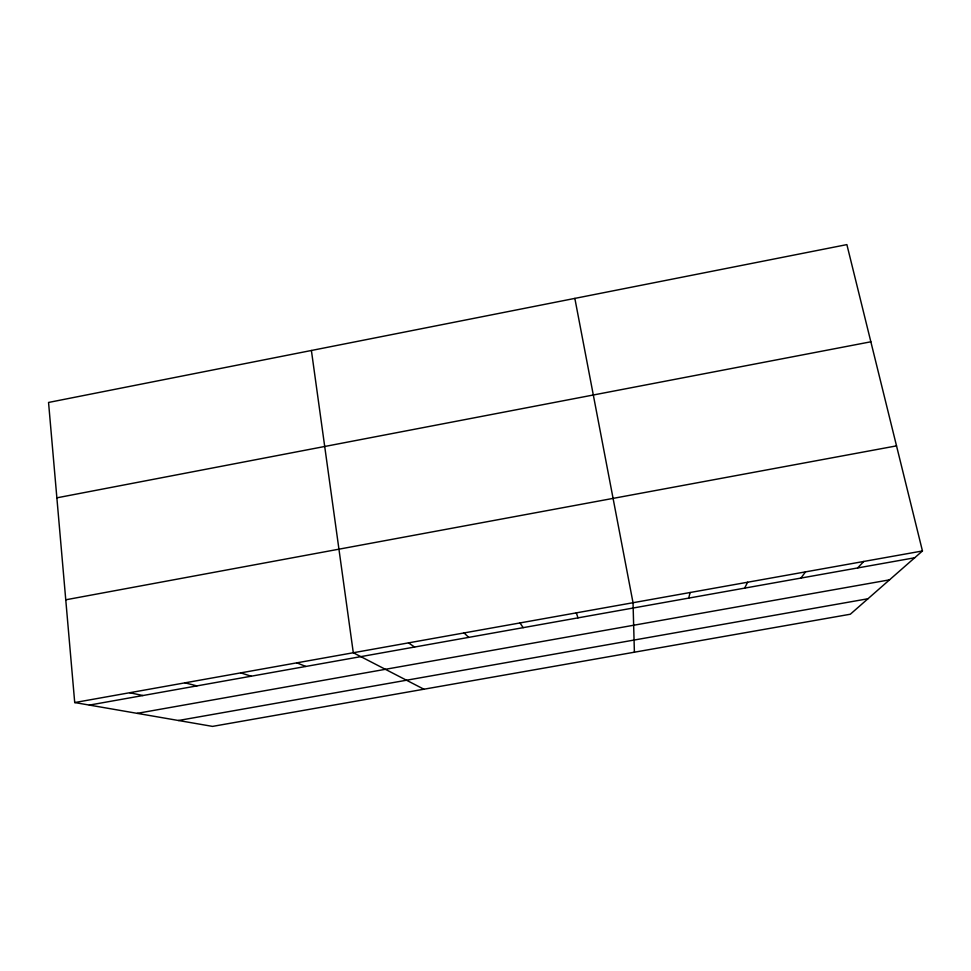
<?xml version="1.0" encoding="UTF-8"?>
<svg xmlns="http://www.w3.org/2000/svg" width="971" height="971" viewBox="0 0 971 971"><rect width="100%" height="100%" fill="white"/><g stroke="black" fill="none" stroke-linecap="round" stroke-linejoin="round"><path stroke-width="1.46" d="M688.73 598.1L690.126 592.504M744.66 588.123L747.609 582.224M800.954 578.073L805.493 571.883M857.636 567.95L863.765 561.456M922.45 550.97L850.317 614.23L212.515 726.393L74.718 702.555L48.55 402.455L846.882 244.607L922.45 550.97L74.718 702.555M56.864 497.832L870.853 341.792M65.761 599.799L896.524 445.871M89.368 705.092L914.694 557.767M137.19 713.357L889.521 579.845M178.47 720.494L867.965 598.755M129.677 692.724L142.943 695.527M185.012 682.831L196.87 685.902M240.723 672.867L251.161 676.204M296.823 662.841L305.816 666.446M423.902 689.216L353.298 652.743L311.4 350.482M408.5 642.875L414.593 647.038M464.065 632.934L468.702 637.377M520.007 622.933L523.163 627.654M576.325 612.859L577.988 617.872M574.844 298.4L633.031 602.724L634.391 652.196"/></g></svg>
